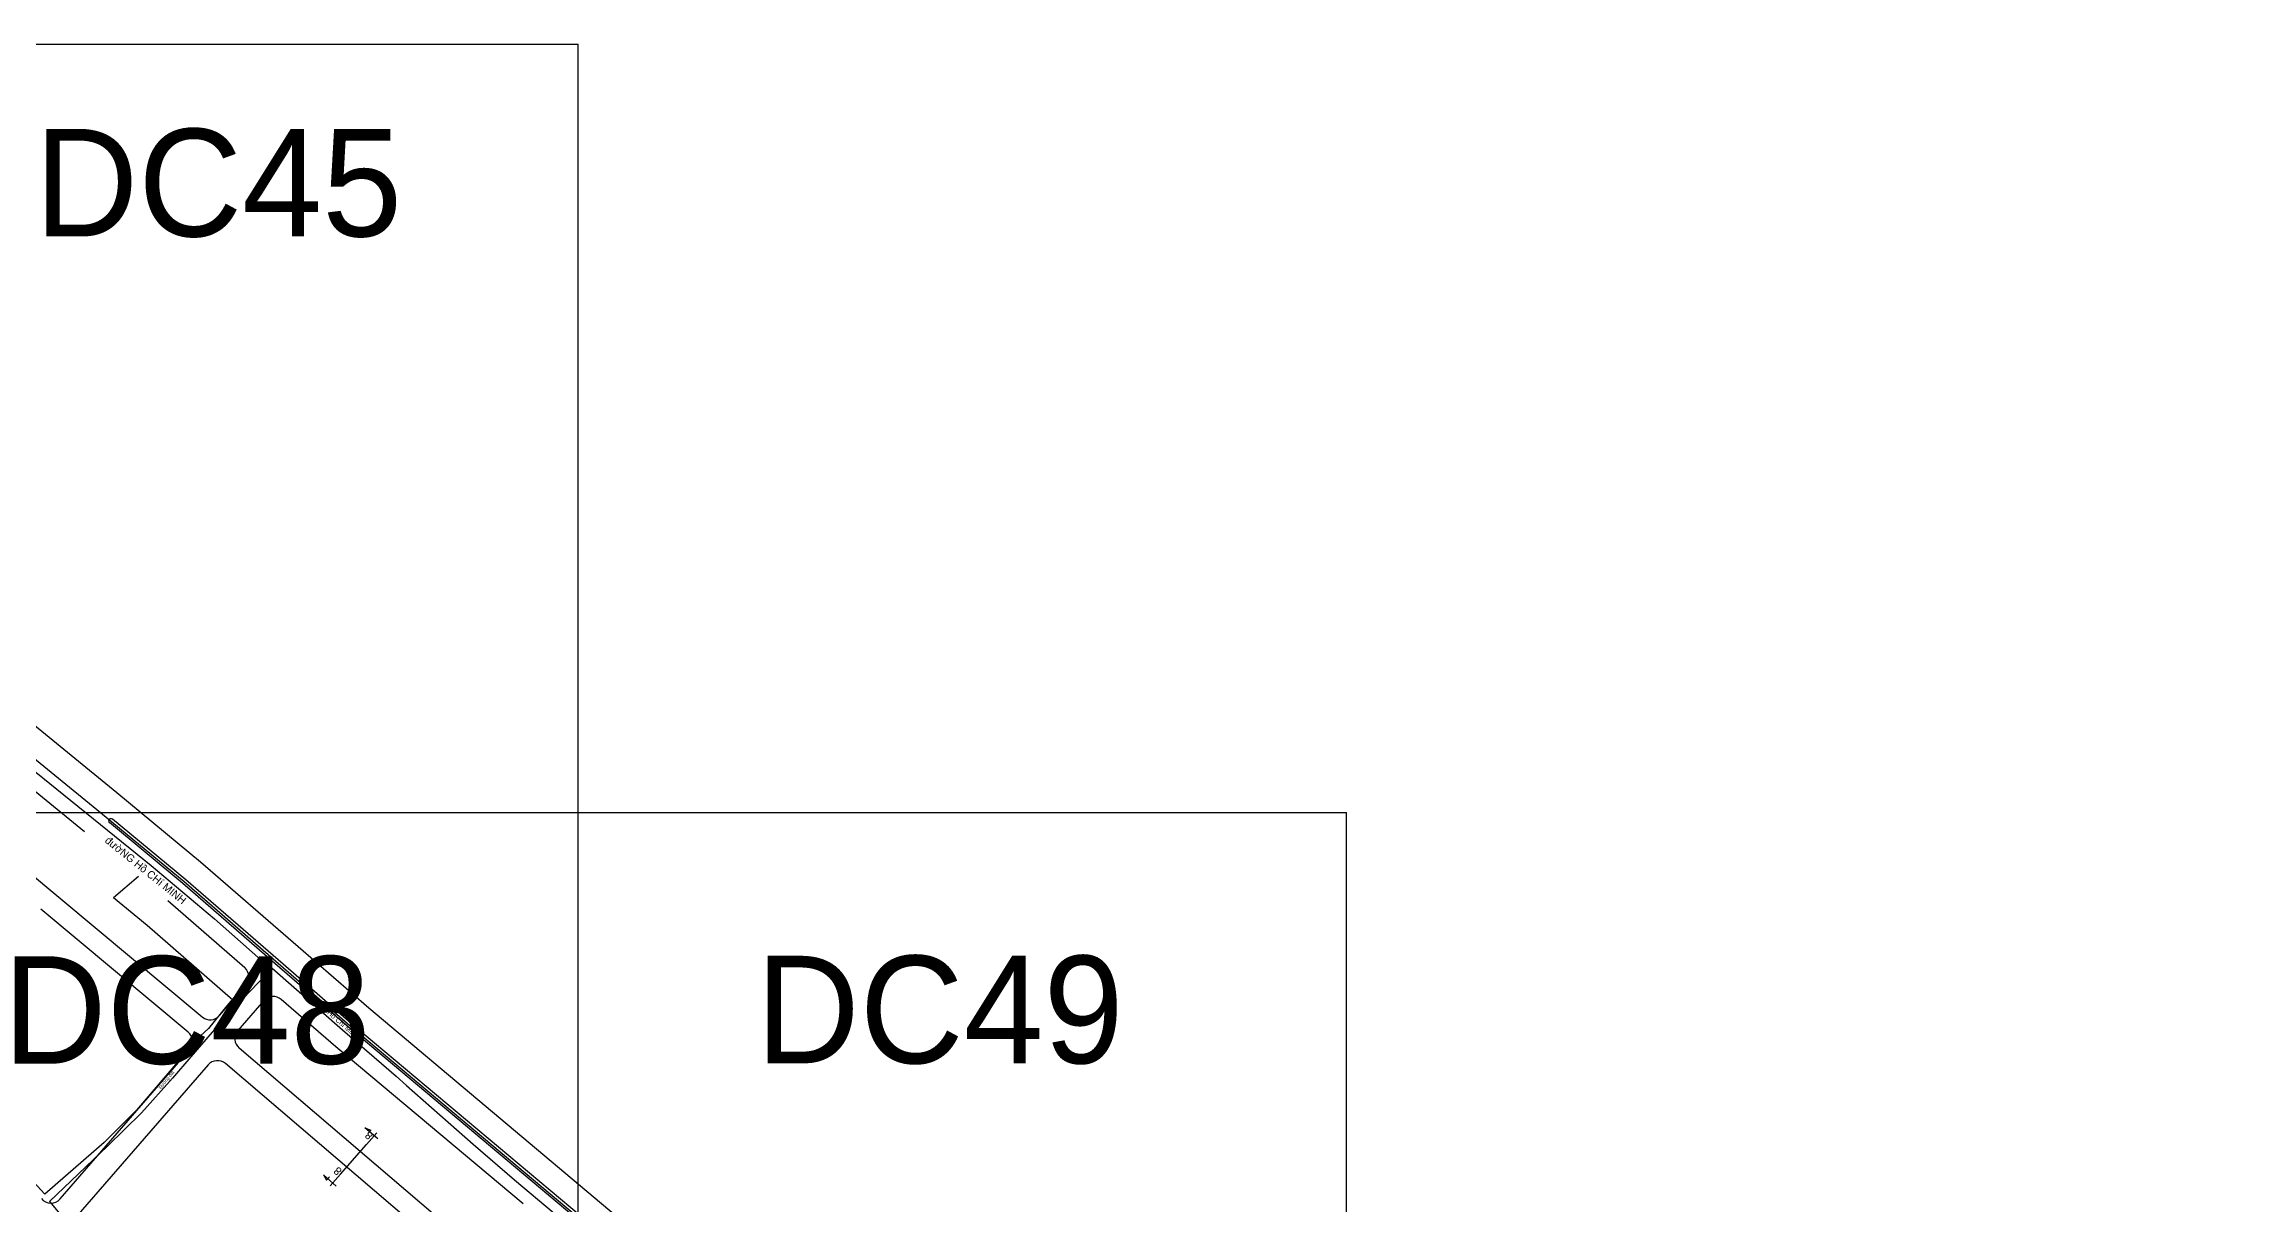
# Model space of a CAD drawing. Extents: x 547408 to 554234, y 1833375 to 1843904.
# Drawn here: x 549652 to 551085, y 1841745 to 1842500 of the extents above; entities that cross this region are included whole.
import ezdxf

# ---------------------------------------------------------------- set-up
doc = ezdxf.new("R2010")
doc.units = 0
for name, color, linetype in [('Level 1', 7, 'Continuous'), ('Level 10', 7, 'Continuous'), ('Level 30', 7, 'Continuous'), ('Level 5', 7, 'Continuous'), ('Level 62', 7, 'Continuous')]:
    doc.layers.add(name, color=color, linetype=linetype)

msp = doc.modelspace()

# ---------------------------------------------------------------- linework, layer by layer
at = {"layer": 'Level 1'}
for points in [[(549869.6, 1841787.5), (549861.3, 1841794.8)], [(549861.3, 1841794.8), (549865.1, 1841793.1), (549863.2, 1841791)], [(549845.4, 1841764.5), (549862.3, 1841783.8)], [(549869, 1841791.4), (549862.3, 1841783.8)], [(549842.6, 1841756.8), (549834.3, 1841764.2)], [(549834.3, 1841764.2), (549836.4, 1841760.7), (549838.3, 1841762.8)], [(549838.7, 1841757), (549845.4, 1841764.5)]]:
    msp.add_lwpolyline(points, dxfattribs=at)
at = {"layer": 'Level 10'}
msp.add_line((549795.6, 1841902.2), (549800.9, 1841898.5), dxfattribs=at)
for points in [[(549535.7, 1842172.4), (549552.4, 1842125.4), (549555.9, 1842116), (549561, 1842104.9), (549565.6, 1842097.4), (549569, 1842092.6), (549572.7, 1842088.2), (549578.7, 1842082), (549588.1, 1842073.9), (549595.6, 1842067.9), (549603.7, 1842061.1), (549722.3, 1841965.4), (549763.3, 1841930.8), (549780.3, 1841915.8), (549795.6, 1841902.2)], [(549590.3, 1842080.7), (549689.3, 1842000), (549743.7, 1841955), (549853.1, 1841860), (550014.4, 1841724.5), (550204.1, 1841572.5), (550314.6, 1841485), (550337.6, 1841466.9), (550526.4, 1841317), (550664.9, 1841204.6), (550711, 1841167.6), (550814.6, 1841084), (550868.6, 1841039.4), (551021.2, 1840915.1), (551171, 1840793.8), (551216.2, 1840756.1), (551331.6, 1840662.1), (551402.8, 1840603), (551491.1, 1840533.6), (551570.5, 1840470.1), (551648.2, 1840409.2), (551688.2, 1840378.4), (551725.4, 1840347.8), (551873.4, 1840232.8)], [(549603.7, 1842061.1), (549722.3, 1841965.4), (549763.3, 1841930.8), (549780.3, 1841915.8), (549795.6, 1841902.2), (549771.5, 1841874.2), (549759.5, 1841859.3), (549754.2, 1841854.5), (549745.7, 1841844.9), (549733, 1841830.1), (549712.7, 1841806.1), (549691.5, 1841785.1), (549652.9, 1841751.6), (549624.2, 1841783)], [(549795.6, 1841902.2), (549771.5, 1841874.2), (549759.5, 1841859.3), (549754.2, 1841854.5), (549745.7, 1841844.9), (549733, 1841830.1), (549712.7, 1841806.1), (549691.5, 1841785.1), (549652.9, 1841751.6), (549624.2, 1841783)], [(549800.9, 1841898.5), (549772.7, 1841869), (549761.9, 1841856.9), (549747.9, 1841841), (549736.1, 1841827), (549716, 1841804.5), (549693.8, 1841782.7), (549656.1, 1841746.7), (549675.9, 1841722.9)], [(549800.9, 1841898.5), (549846.6, 1841858.4), (549881.6, 1841828.4), (549888.4, 1841822.2), (549931.8, 1841784), (549958.7, 1841760.8), (549984.5, 1841739.1)]]:
    msp.add_lwpolyline(points, dxfattribs=at)
at = {"layer": 'Level 30'}
for points in [[(549699.8, 1842012.7), (549600.9, 1842093.4)], [(549678.9, 1841987.3), (549619.2, 1842035.9)], [(549754.4, 1841967.6), (549699.8, 1842012.7)], [(549593.6, 1842001.8), (549755.4, 1841866.9)], [(549742.7, 1841953.8), (549695.1, 1841993.3)], [(549744.7, 1841956.1), (549697, 1841995.6)], [(549817.8, 1841912.5), (549754.4, 1841967.6)], [(549713.9, 1841958.2), (549697.7, 1841944.4)], [(549806, 1841898.9), (549742.7, 1841953.8)], [(549808, 1841901.1), (549744.7, 1841956.1)], [(549746.3, 1841856.9), (549650.4, 1841936.9)], [(549719.5, 1841926.4), (549697.7, 1841944.4)], [(549783.1, 1841898.9), (549733, 1841942.4)], [(549775.3, 1841877.8), (549719.5, 1841926.4)], [(549863.8, 1841872.5), (549817.8, 1841912.5)], [(549817.8, 1841912.5), (549817.8, 1841912.5)], [(549852.1, 1841858.8), (549806, 1841898.9)], [(549806, 1841898.9), (549806, 1841898.9)], [(549854.1, 1841861.1), (549808, 1841901.1)], [(549808, 1841901.1), (549808, 1841901.1)], [(549766.6, 1841867.8), (549783.8, 1841887.7)], [(549795.6, 1841877.5), (549778.6, 1841858)], [(549842.4, 1841847.4), (549806.8, 1841878.3)], [(550024.9, 1841737.3), (549863.8, 1841872.5)], [(550013.5, 1841723.4), (549852.1, 1841858.8)], [(550015.4, 1841725.7), (549854.1, 1841861.1)], [(549663, 1841748.5), (549747.2, 1841845.5)], [(549759.2, 1841835.7), (549673.1, 1841736.5)], [(549928.7, 1841701.4), (549770.5, 1841836.5)], [(549936.9, 1841712.1), (549779.4, 1841846.6)], [(549964.2, 1841745.2), (549842.4, 1841847.4)]]:
    msp.add_lwpolyline(points, dxfattribs=at)
for centre, radius, start, end in [((549696, 1841994.4), 1.5, 50.7425, 230.7425), ((549777.8, 1841892.9), 8, 319.0243, 49.0243), ((549801.6, 1841872.2), 8, 49.0242, 139.0243), ((549760.6, 1841873), 8, 230.1891, 319.0243), ((549741.2, 1841850.8), 8, 319.0243, 50.1891), ((549784.6, 1841852.7), 8, 139.0243, 229.4891), ((549765.3, 1841830.4), 8, 49.4891, 139.0243), ((549656.9, 1841753.7), 8, 219.5784, 319.0243)]:
    msp.add_arc(centre, radius, start, end, dxfattribs=at)
at = {"layer": 'Level 62'}
for p, q in [((549000, 1842500), (550000, 1842500)), ((550000, 1840000), (550000, 1842500)), ((548500, 1842000), (550500, 1842000)), ((550500, 1839000), (550500, 1842000))]:
    msp.add_line(p, q, dxfattribs=at)

# ---------------------------------------------------------------- texts
at = {"layer": 'Level 1'}
for s, height, rotation, p in [('đườNG Hồ CHí MINH', 5, 321.1016, (549691.6, 1841980.9)), ('8', 5.21, 138.5921, (549867.1, 1841790.4)), ('8', 5.21, 138.5921, (549846.7, 1841767.2))]:
    msp.add_text(s, height=height, rotation=rotation, dxfattribs=at).set_placement(p)
at = {"layer": 'Level 5'}
for s, height, rotation, p in [('Đường Hồ Chí Minh', 3.226, 318.367, (549825.1, 1841879.3)), ('Đường đất', 2.11, 51.5496, (549728.6, 1841819.7))]:
    msp.add_text(s, height=height, rotation=rotation, dxfattribs=at).set_placement(p)
at = {"layer": 'Level 62'}
for s, p in [('DC45', (549646.2, 1842374.8)), ('DC48', (549625.6, 1841836.4)), ('DC49', (550115.7, 1841836.7))]:
    msp.add_text(s, height=70, dxfattribs=at).set_placement(p)

doc.saveas('drawing.dxf')
